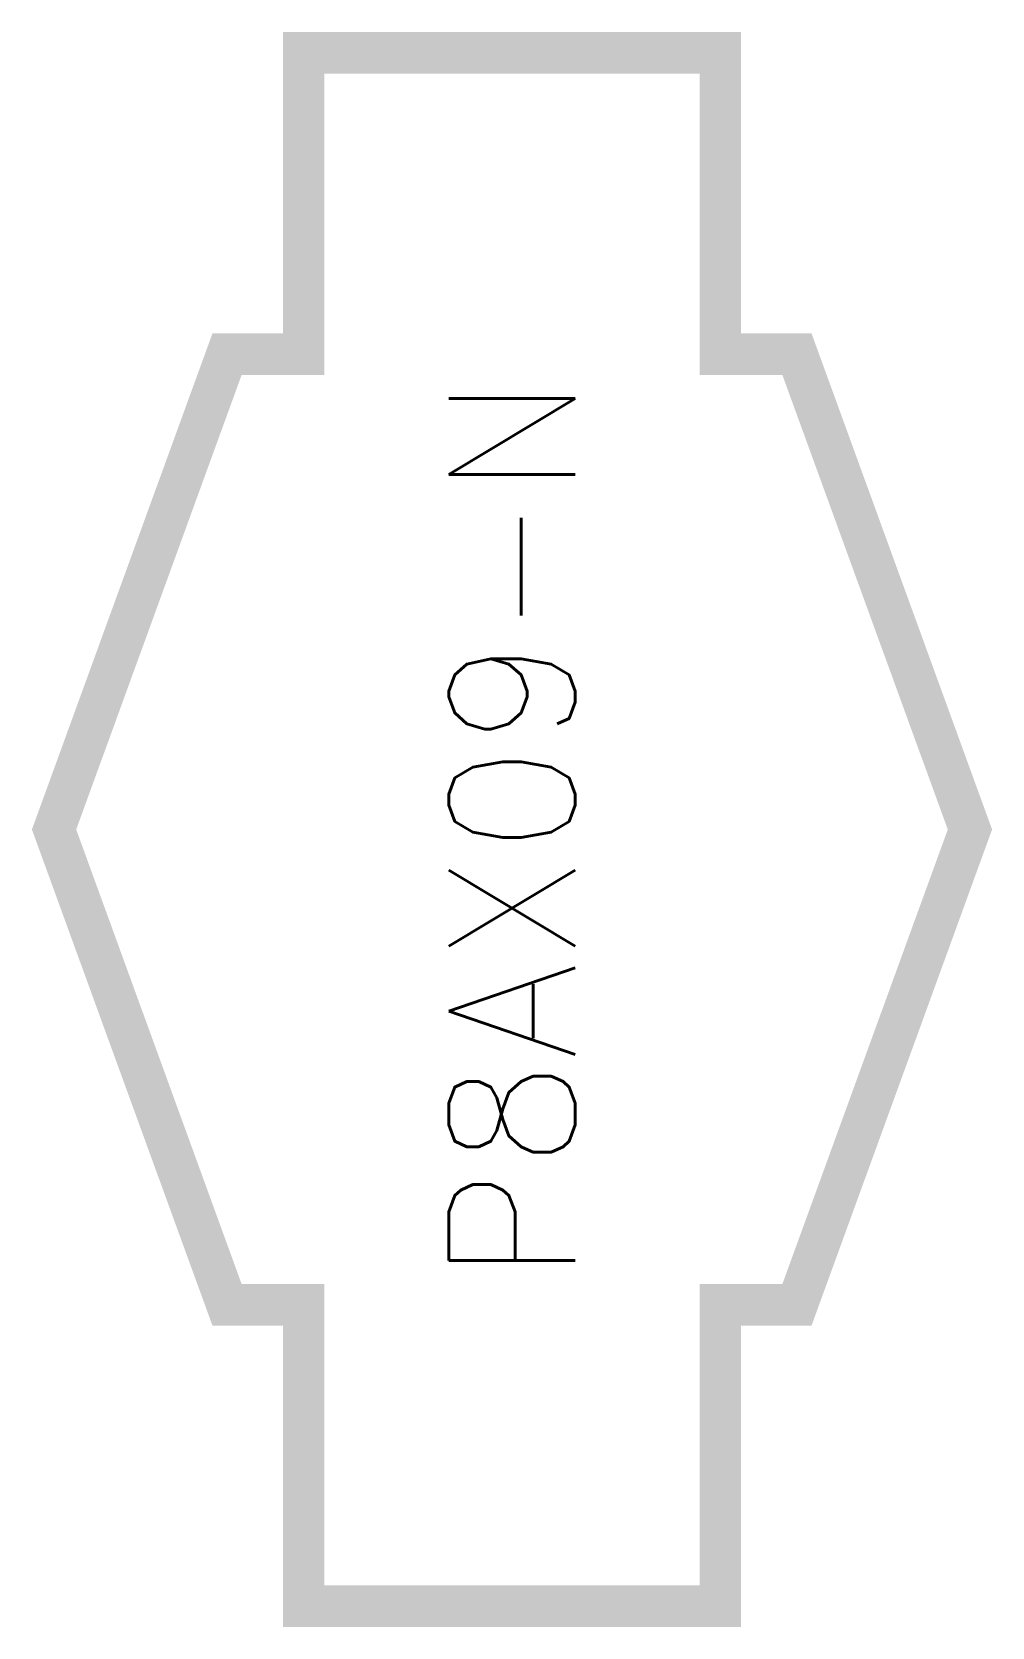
# Model space of a CAD drawing. Header units: inches. Extents: x -11 to 11, y -18.3 to 18.3.
import ezdxf

# ---------------------------------------------------------------- set-up
doc = ezdxf.new("R2010")
doc.units = ezdxf.units.IN
doc.header["$LTSCALE"] = 48
doc.header["$MEASUREMENT"] = 0
doc.styles.add('WSNotes', font='complex.shx', dxfattribs={"height": 18})

msp = doc.modelspace()

# ---------------------------------------------------------------- wipeouts: each hides what was drawn before it
at = {"linetype": 'Continuous'}
msp.add_wipeout([(6.546, 10.916), (4.786, 10.916), (4.786, 17.841), (0, 17.841), (-4.786, 17.841), (-4.786, 10.916), (-6.546, 10.916), (-10.519, 0), (-6.546, -10.916), (-4.786, -10.916), (-4.786, -17.841), (0, -17.841), (4.786, -17.841), (4.786, -10.916), (6.546, -10.916), (10.519, 0)], dxfattribs=at)

# ---------------------------------------------------------------- next in the draw order: linework, layer by layer
at = {"linetype": 'Continuous', "const_width": 0.956}
msp.add_lwpolyline([(10.519, 0), (6.546, 10.916), (4.786, 10.916), (4.786, 17.841), (0, 17.841), (-4.786, 17.841), (-4.786, 10.916), (-6.546, 10.916), (-10.519, 0), (-6.546, -10.916), (-4.786, -10.916), (-4.786, -17.841), (0, -17.841), (4.786, -17.841), (4.786, -10.916), (6.546, -10.916)], close=True, dxfattribs=at)

# ---------------------------------------------------------------- next in the draw order: texts
at = {"insert": (0, 0), "char_height": 2.90558, "width": 0.02246, "attachment_point": 5, "rotation": 90, "style": 'WSNotes'}
msp.add_mtext('{\\Fromans|c0;P8AX09-N}', dxfattribs=at)

doc.saveas('drawing.dxf')
